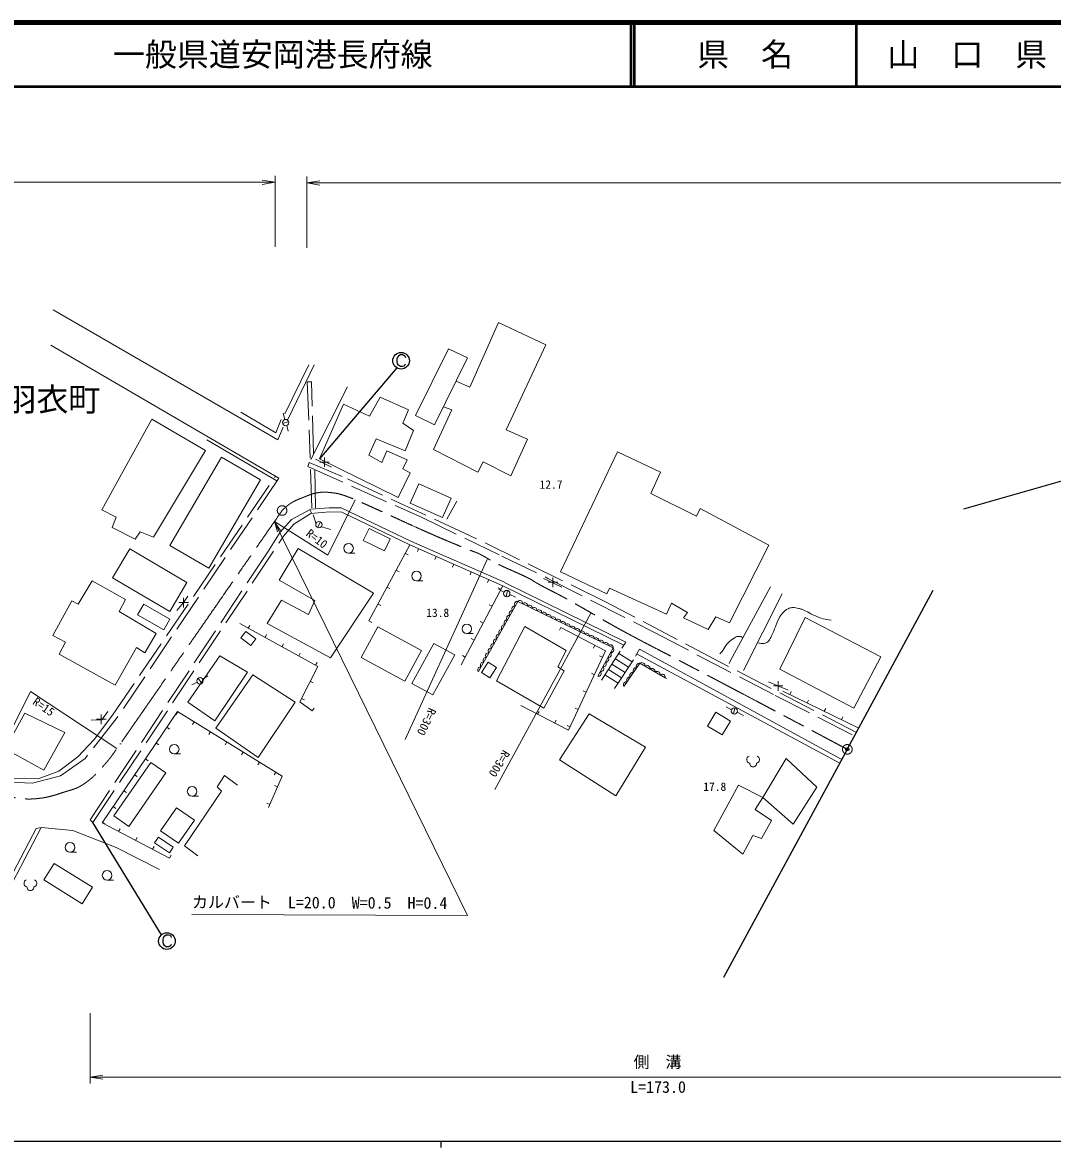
# Model space of a CAD drawing. Units: millimetres, scale not verified. Extents: x 40000 to 680000, y 20000 to 380000.
# Drawn here: x 202583 to 363711, y 204000 to 380000 of the extents above; entities that cross this region are included whole.
import ezdxf
from ezdxf.enums import TextEntityAlignment as Align

# ---------------------------------------------------------------- set-up
doc = ezdxf.new("R2010")
doc.units = ezdxf.units.MM
doc.header["$LTSCALE"] = 1000
doc.header["$PDMODE"] = 32
doc.header["$PDSIZE"] = 500
doc.linetypes.add('CHAIN', pattern=[18.5, 12, -1.5, 3.5, -1.5])
doc.linetypes.add('DASHED', pattern=[7.5, 6, -1.5])
for name, color, linetype, lineweight in [('M-BMK', 2, 'CHAIN', 13), ('M-BMK-OTRS', 5, 'Continuous', 25), ('M-STR-HTXT', 7, 'Continuous', 13), ('M-STR-STRC', 7, 'Continuous', 25), ('M-TTL', 2, 'Continuous', 140), ('M-TTL-BAND', 7, 'Continuous', 25), ('M-TTL-LINE', 7, 'Continuous', 50), ('M-WORK', 1, 'Continuous', 13)]:
    doc.layers.add(name, color=color, linetype=linetype, lineweight=lineweight)
for name, color, linetype in [('M-BMK-HTXT', 7, 'Continuous'), ('M-OTRS', 6, 'Continuous'), ('M-TTL-TXT', 7, 'Continuous')]:
    doc.layers.add(name, color=color, linetype=linetype)
doc.styles.add('ＭＳ ゴシック', font='')
doc.styles.get('ＭＳ ゴシック').set_extended_font_data('MS Gothic')

# ---------------------------------------------------------------- blocks, each defined once
blk = doc.blocks.new('plus')
at = {"color": 0, "linetype": 'Continuous', "lineweight": -2}
for p, q in [((-1.25, 0), (1.25, 0)), ((0, -1.25), (0, 1.25))]:
    blk.add_line(p, q, dxfattribs=at)
blk = doc.blocks.new('open_arrow')
at = {"color": 0, "linetype": 'Continuous', "lineweight": -2}
blk.add_lwpolyline([(7.5, 1.25), (0, 0), (7.5, -1.25)], dxfattribs=at)

msp = doc.modelspace()

# ---------------------------------------------------------------- linework, layer by layer
at = {"layer": 'M-BMK'}
for centre in [(243194, 303650), (331616, 266288)]:
    msp.add_circle(centre, 750, dxfattribs=at)
for points, knots in [([(243194, 303650), (243739, 304188), (243944, 304366), (244491, 304739), (245201, 305225), (245676, 305378), (246477, 305693), (247366, 306043), (247862, 306295), (248806, 306444), (249723, 306588), (250261, 306518), (251183, 306413), (252125, 306305), (252634, 306101), (253528, 305787), (253963, 305634), (254199, 305528), (254623, 305349), (254691, 305321), (254727, 305301), (254795, 305271), (261928, 302123), (265819, 300104), (273078, 297257), (273365, 297145), (273535, 297103), (273816, 296976), (274848, 296510), (275341, 296082), (276350, 295569), (278498, 294476), (279791, 294049), (281943, 292965), (282387, 292742), (282596, 292548), (283029, 292304), (284722, 291347), (285728, 290915), (287432, 289975), (291360, 287807), (293467, 286426), (297423, 284311), (300827, 282490), (302764, 281527), (306184, 279737), (316139, 274526), (319249, 272855), (331616, 266288)], [0, 0, 0, 0, 1, 1, 1, 2, 2, 2, 3, 3, 3, 4, 4, 4, 5, 5, 5, 6, 6, 6, 7, 7, 7, 8, 8, 8, 9, 9, 9, 10, 10, 10, 11, 11, 11, 12, 12, 12, 13, 13, 13, 14, 14, 14, 15, 15, 15, 16, 16, 16, 16]), ([(169575, 274031), (181133, 268125), (186580, 265341), (197479, 259772), (197479, 259772), (197479, 259772), (197479, 259772), (198892, 259382), (199650, 259011), (201096, 258775), (202572, 258534), (203432, 258437), (204919, 258587), (206522, 258749), (207399, 259046), (208930, 259549), (210196, 259964), (210992, 260071), (212096, 260815), (213660, 261869), (214368, 262707), (215614, 264122), (216591, 265232), (217001, 265966), (217890, 267148), (217890, 267148), (217890, 267148), (217890, 267148), (227773, 281406), (234645, 291318), (243194, 303650)], [0, 0, 0, 0, 1, 1, 1, 2, 2, 2, 3, 3, 3, 4, 4, 4, 5, 5, 5, 6, 6, 6, 7, 7, 7, 8, 8, 8, 9, 9, 9, 10, 10, 10, 10])]:
    msp.add_open_spline(points, degree=3, knots=knots, dxfattribs=at)
at = {"layer": 'M-BMK-OTRS'}
for p, q in [((387755, 314735), (349803, 303860)), ((331616, 266288), (345025, 291172)), ((331616, 266288), (312253, 230589))]:
    msp.add_line(p, q, dxfattribs=at)
at = {"layer": 'M-OTRS'}
msp.add_point((331616, 266288), dxfattribs=at)
at = {"layer": 'M-STR-HTXT'}
for p, q in [((242092, 344927), (242092, 356013)), ((247088, 344767), (247088, 355894)), ((133813, 355013), (242092, 355013)), ((247088, 354894), (557768, 354894)), ((254623, 305349), (250325, 296651)), ((250325, 296651), (241984, 301928)), ((262446, 267846), (275269, 295974)), ((276483, 259983), (291470, 287583)), ((203836, 275352), (197598, 262877)), ((217346, 266416), (203836, 275352)), ((213169, 225000), (213169, 214000)), ((213169, 215000), (389944, 215000))]:
    msp.add_line(p, q, dxfattribs=at)
msp.add_lwpolyline([(242041, 301774), (272204, 240271), (229089, 240430)], dxfattribs=at)
at = {"layer": 'M-STR-STRC'}
for p, q in [((261199, 327329), (261266, 327613)), ((261266, 327613), (261336, 327700)), ((261336, 327700), (261485, 327902)), ((261485, 327902), (261687, 328039)), ((261687, 328039), (262049, 328042)), ((262049, 328042), (262260, 327975)), ((262260, 327975), (262403, 327832)), ((262403, 327832), (262479, 327613)), ((261141, 325960), (249069, 311761)), ((261199, 326899), (261199, 327329)), ((261260, 326624), (261199, 326899)), ((261406, 326405), (261260, 326624)), ((261544, 326265), (261406, 326405)), ((261696, 326192), (261544, 326265)), ((262052, 326192), (261696, 326192)), ((262263, 326259), (262052, 326192)), ((262406, 326408), (262263, 326259)), ((262471, 326540), (262406, 326408)), ((224321, 237283), (213609, 254838)), ((224570, 236547), (224637, 236831)), ((224570, 236118), (224570, 236547)), ((224632, 235843), (224570, 236118)), ((224778, 235623), (224632, 235843)), ((224637, 236831), (224708, 236919)), ((224708, 236919), (224857, 237120)), ((224857, 237120), (225059, 237258)), ((225059, 237258), (225421, 237261)), ((225421, 237261), (225632, 237194)), ((225632, 237194), (225775, 237050)), ((225775, 237050), (225851, 236831)), ((224915, 235483), (224778, 235623)), ((225067, 235410), (224915, 235483)), ((225424, 235410), (225067, 235410)), ((225635, 235477), (225424, 235410)), ((225778, 235626), (225635, 235477)), ((225842, 235758), (225778, 235626))]:
    msp.add_line(p, q, dxfattribs=at)
for centre in [(261800, 327081), (261800, 327081), (225171, 236299), (225171, 236299)]:
    msp.add_circle(centre, 1300, dxfattribs=at)
at = {"layer": 'M-TTL'}
msp.add_line((680000, 380000), (40000, 380000), dxfattribs=at)
at = {"layer": 'M-TTL-BAND'}
for p, q in [((40000, 205000), (579000, 205000)), ((268000, 205000), (268000, 204000))]:
    msp.add_line(p, q, dxfattribs=at)
at = {"layer": 'M-TTL-LINE'}
for p, q in [((297750, 380000), (297750, 370000)), ((298250, 380000), (298250, 370000)), ((333000, 380000), (333000, 370000)), ((40000, 370000), (680000, 370000))]:
    msp.add_line(p, q, dxfattribs=at)
at = {"layer": 'M-WORK'}
for p, q in [((207389, 335071), (242535, 314701)), ((277038, 333081), (272552, 322948)), ((284426, 329598), (277038, 333081)), ((242682, 308739), (207020, 329530)), ((278252, 316299), (284426, 329598)), ((247390, 326469), (243644, 318764)), ((244066, 317867), (248235, 326469)), ((272552, 322948), (270409, 323913)), ((253433, 323012), (247698, 311613)), ((256879, 318410), (258515, 321365)), ((258515, 321365), (262948, 319413)), ((242219, 315809), (236730, 319028)), ((243621, 317892), (243357, 318892)), ((249069, 311761), (252802, 320283)), ((252802, 320283), (256879, 318410)), ((262948, 319413), (262103, 317302)), ((269755, 319413), (266853, 313186)), ((268429, 319891), (269755, 319413)), ((214968, 303759), (222814, 317938)), ((222814, 317938), (231222, 313047)), ((243063, 317867), (242219, 315809)), ((244230, 317562), (243280, 317251)), ((243917, 316934), (244155, 316060)), ((262103, 317302), (263739, 316194)), ((242535, 314701), (243380, 316706)), ((263739, 316194), (262420, 312974)), ((281576, 314821), (278252, 316299)), ((242380, 308292), (231400, 314689)), ((257934, 314874), (256773, 312288)), ((262420, 312974), (257934, 314874)), ((278991, 309069), (281576, 314821)), ((231222, 313047), (223095, 299467)), ((248409, 311663), (250932, 310422)), ((261365, 305692), (249069, 311761)), ((256773, 312288), (258798, 311158)), ((258798, 311158), (259570, 312974)), ((259570, 312974), (262737, 311602)), ((262737, 311602), (262103, 310177)), ((266853, 313186), (273819, 309650)), ((286748, 294082), (295667, 312816)), ((295667, 312816), (302369, 309650)), ((262103, 310177), (263212, 309544)), ((273819, 309650), (274663, 311286)), ((274663, 311286), (278991, 309069)), ((263212, 309544), (261365, 305692)), ((302369, 309650), (300891, 306325)), ((300891, 306325), (308015, 302789)), ((268958, 302279), (270529, 305094)), ((217255, 302598), (214968, 303759)), ((247550, 303809), (247836, 303203)), ((247698, 303889), (250574, 304059)), ((247706, 303191), (250598, 303458)), ((248522, 301583), (248048, 302983)), ((250574, 304059), (252427, 304096)), ((250598, 303458), (252551, 303371)), ((252427, 304096), (263444, 298819)), ((252551, 303371), (263185, 298277)), ((308015, 302789), (308596, 303950)), ((308596, 303950), (319361, 298251)), ((216622, 301015), (217255, 302598)), ((220211, 299186), (216622, 301015)), ((249194, 301880), (248728, 300995)), ((249339, 301119), (250805, 300685)), ((220985, 300312), (220211, 299186)), ((223095, 299467), (220985, 300312)), ((242742, 292755), (245696, 297692)), ((245696, 297692), (257468, 290706)), ((263185, 298277), (277727, 291879)), ((263426, 298827), (277969, 292428)), ((264554, 297675), (264352, 297217)), ((319361, 298251), (313187, 286061)), ((253591, 296988), (254591, 296988)), ((262472, 296952), (262912, 296716)), ((267300, 296467), (267098, 296009)), ((261050, 294311), (261491, 294074)), ((270046, 295259), (269844, 294801)), ((272791, 294050), (272590, 293593)), ((293978, 290599), (286748, 294082)), ((211295, 289004), (213476, 292639)), ((213476, 292639), (218718, 289719)), ((248334, 289576), (242742, 292755)), ((264216, 292661), (265216, 292661)), ((275537, 292842), (275336, 292385)), ((277992, 292417), (296964, 283034)), ((284069, 293029), (286946, 291637)), ((257468, 290706), (250766, 280594)), ((259629, 291669), (260069, 291432)), ((277443, 291342), (277001, 291575)), ((277885, 290865), (277039, 291331)), ((277727, 291879), (296655, 282570)), ((278221, 290167), (278444, 291142)), ((278816, 290500), (279724, 290086)), ((294400, 291496), (293978, 290599)), ((303319, 287433), (294400, 291496)), ((313312, 280093), (319574, 291738)), ((321439, 290612), (315387, 278650)), ((207319, 284125), (210310, 289543)), ((210310, 289543), (211295, 289004)), ((218718, 289719), (217698, 287854)), ((226745, 288007), (227777, 289243)), ((227777, 289243), (228434, 290275)), ((240846, 285957), (243086, 289633)), ((243086, 289633), (247338, 287393)), ((247338, 287393), (248334, 289576)), ((258208, 289027), (258648, 288790)), ((276041, 288690), (275599, 288923)), ((304110, 289174), (303319, 287433)), ((306590, 287696), (304110, 289174)), ((217698, 287854), (223503, 284407)), ((306010, 286852), (306590, 287696)), ((311023, 287010), (309862, 285058)), ((313187, 286061), (311023, 287010)), ((237909, 285240), (238150, 285678)), ((250766, 280594), (240846, 285957)), ((256786, 286385), (257226, 286148)), ((274638, 286037), (274196, 286271)), ((276754, 276987), (281163, 285490)), ((281163, 285490), (287627, 281741)), ((286808, 285360), (286576, 284918)), ((309862, 285058), (306010, 286852)), ((209325, 283035), (207319, 284125)), ((223503, 284407), (221709, 281381)), ((240536, 283792), (240778, 284230)), ((272097, 284393), (273097, 284393)), ((273236, 283385), (272794, 283619)), ((289465, 283967), (289232, 283524)), ((208340, 281170), (209325, 283035)), ((220442, 282225), (217065, 276315)), ((221709, 281381), (220442, 282225)), ((243164, 282344), (243405, 282782)), ((287627, 281741), (286334, 279199)), ((292121, 282573), (291889, 282130)), ((293149, 277107), (296079, 281626)), ((296351, 282115), (296964, 283034)), ((298488, 280855), (299084, 281945)), ((299084, 281945), (330759, 264709)), ((217065, 276315), (208340, 281170)), ((245791, 280895), (246032, 281333)), ((248418, 279447), (248660, 279885)), ((271834, 280733), (271392, 280967)), ((293314, 280686), (292861, 280899)), ((295217, 275785), (298147, 280305)), ((295325, 280463), (297393, 279142)), ((295869, 281302), (297937, 279981)), ((330441, 264123), (298659, 281206)), ((313136, 279706), (313312, 280093)), ((287325, 278552), (284137, 272736)), ((286334, 279199), (287325, 278552)), ((292041, 277970), (291588, 278182)), ((294237, 278785), (296305, 277463)), ((294781, 279624), (296849, 278303)), ((229888, 276808), (229064, 276389)), ((230631, 276590), (230058, 277409)), ((230769, 277284), (231577, 277785)), ((247594, 276931), (248041, 276706)), ((284137, 272736), (276754, 276987)), ((293693, 277946), (295761, 276624)), ((319268, 276867), (322364, 275522)), ((290768, 275254), (290315, 275466)), ((333403, 269605), (321504, 275413)), ((322619, 274868), (322838, 275318)), ((246244, 274252), (246691, 274027)), ((313482, 272493), (312636, 272958)), ((325315, 273553), (325534, 274002)), ((215009, 270892), (215947, 272205)), ((226881, 272160), (226619, 271734)), ((247904, 272318), (248194, 272726)), ((283170, 271786), (283401, 272230)), ((289494, 272537), (289042, 272749)), ((313818, 271795), (314041, 272769)), ((314385, 272084), (315361, 271594)), ((328011, 272237), (328230, 272686)), ((330707, 270921), (330927, 271371)), ((213305, 270845), (215009, 270892)), ((225181, 269752), (225595, 269472)), ((229436, 270587), (229173, 270161)), ((285832, 270402), (286062, 270845)), ((288221, 269821), (287768, 270033)), ((333403, 269605), (333623, 270055)), ((231990, 269014), (231728, 268588)), ((223497, 267270), (223911, 266989)), ((234545, 267441), (234282, 267015)), ((237099, 265868), (236837, 265442)), ((221813, 264787), (222227, 264506)), ((226317, 265562), (227317, 265562)), ((239654, 264295), (239391, 263869)), ((318386, 258732), (322070, 264840)), ((322070, 264840), (326820, 260380)), ((220129, 262304), (220543, 262023)), ((242208, 262722), (241946, 262296)), ((233038, 260426), (234159, 262193)), ((234159, 262193), (236227, 260685)), ((242473, 260434), (242016, 260634)), ((314605, 260671), (310727, 253594)), ((318386, 258732), (314605, 260671)), ((218445, 259821), (218859, 259540)), ((227911, 251205), (233728, 259737)), ((229114, 258965), (230114, 258965)), ((233728, 259737), (233038, 260426)), ((317222, 256890), (318386, 258732)), ((323136, 254563), (318386, 258732)), ((326820, 260380), (323136, 254563)), ((216761, 257338), (217175, 257058)), ((241268, 257686), (240811, 257887)), ((213609, 254838), (213169, 255261)), ((319743, 255145), (317222, 256890)), ((198487, 242044), (204736, 253881)), ((199018, 241764), (205524, 254087)), ((204736, 253881), (205524, 254087)), ((205524, 254087), (210436, 253613)), ((210436, 253613), (217244, 250942)), ((215077, 254855), (215491, 254575)), ((217607, 253434), (217839, 253877)), ((310727, 253594), (315283, 249909)), ((318192, 252333), (319743, 255145)), ((220266, 252044), (220498, 252488)), ((315283, 249909), (316835, 252818)), ((316835, 252818), (318192, 252333)), ((210010, 250205), (211010, 250205)), ((217244, 250942), (224009, 247495)), ((222925, 250655), (223157, 251098)), ((230022, 249611), (227911, 251205)), ((225584, 249266), (225815, 249709)), ((215815, 245825), (216815, 245825))]:
    msp.add_line(p, q, dxfattribs=at)
at = {"layer": 'M-WORK', "linetype": 'DASHED'}
for p, q in [((247827, 304093), (247630, 310349)), ((248311, 310045), (248430, 304093))]:
    msp.add_line(p, q, dxfattribs=at)
at = {"layer": 'M-WORK'}
for points in [[(269228, 328968), (264082, 318519), (267037, 317064), (272182, 327513)], [(233703, 312010), (225629, 298157), (231718, 294608), (239793, 308461)], [(264575, 307841), (269641, 305589), (268295, 302560), (263228, 304812)], [(256798, 300844), (260122, 299208), (259195, 297323), (255870, 298959)], [(219367, 297682), (228303, 292405), (225607, 287841), (216671, 293118)], [(221548, 288993), (225629, 286671), (224673, 284990), (220592, 287312)], [(321074, 278829), (332614, 272743), (336852, 280778), (325031, 286938)], [(258170, 285435), (264977, 281741), (262376, 276947), (255568, 280641)], [(236744, 283711), (238292, 282550), (239065, 283580), (237517, 284741)], [(266930, 282849), (270202, 281055), (266767, 274792), (263496, 276587)], [(228459, 273649), (233472, 280932), (237775, 278360), (232652, 270762)], [(275423, 279913), (276721, 279069), (275695, 277493), (274398, 278337)], [(232839, 269585), (238591, 277924), (245258, 273681), (239463, 265016)], [(202946, 271929), (199885, 266371), (205908, 263054), (209220, 268905)], [(291205, 271846), (286614, 264642), (295418, 259037), (300056, 266633)], [(311051, 272095), (309738, 269937), (312035, 268539), (313348, 270697)], [(216854, 255882), (222647, 264255), (225017, 262615), (219224, 254242)], [(224195, 253536), (226986, 251613), (229469, 255215), (226678, 257139)], [(223843, 252574), (226165, 251003), (225558, 250106), (223236, 251677)], [(207537, 248439), (213518, 244710), (211911, 242134), (205930, 245863)]]:
    msp.add_lwpolyline(points, close=True, dxfattribs=at)
at = {"layer": 'M-WORK', "linetype": 'DASHED'}
for points in [[(248124, 312459), (247801, 323791), (247134, 323770), (247605, 311828)], [(333035, 268922), (311630, 279995), (293810, 289371), (272490, 299767), (252577, 308991), (247418, 311172), (247206, 310539), (265008, 302587), (277580, 296513), (284780, 293042), (301433, 284551), (320337, 274724), (332733, 268362)], [(134151, 292463), (143314, 289016), (166851, 277863), (186904, 268224), (198444, 262454), (201012, 261750), (205023, 261680), (208260, 262876), (211250, 265128), (213783, 267837), (216668, 271636), (242181, 309052)], [(242682, 308739), (217403, 271261), (212390, 264876), (208537, 262132), (204157, 261024), (200569, 261129), (198194, 261710), (195608, 263029), (171426, 274920), (151953, 284314), (143275, 288176), (138694, 290068)], [(247698, 303889), (244647, 302235), (242895, 300282), (241057, 297352), (213169, 255261)], [(213609, 254838), (243405, 299621), (245021, 301517), (247706, 303191)]]:
    msp.add_lwpolyline(points, dxfattribs=at)
at = {"layer": 'M-WORK'}
for points in [[(256786, 286385), (263185, 298277), (277727, 291879), (271199, 279534)], [(292600, 277719), (294974, 282162), (280075, 289439), (273909, 278447)], [(247904, 272318), (245965, 273697), (248766, 279256), (236572, 285977)], [(286808, 285360), (293788, 281698), (287971, 269288), (280517, 273166)], [(303386, 277351), (303137, 277485), (299173, 279764), (296664, 276125)], [(225584, 249266), (215027, 254781), (226834, 272189), (243207, 262106), (241053, 257194)]]:
    msp.add_lwpolyline(points, dxfattribs=at)
for centre, radius in [((243755, 317407), 500), ((248954, 301441), 500), ((253591, 297738), 750), ((264216, 293411), 750), ((278340, 290653), 500), ((272096, 285143), 750), ((230351, 277004), 500), ((313937, 272280), 500), ((226316, 266312), 750), ((229113, 259715), 750), ((210010, 250955), 750), ((215815, 246575), 750)]:
    msp.add_circle(centre, radius, dxfattribs=at)
for centre, radius, start, end in [((279585, 288270), 444, 79.64972, 221.76756), ((279996, 289003), 444, 79.64972, 221.76756), ((280388, 289135), 436, 352.18044, 135.75485), ((281133, 288771), 436, 352.18044, 135.75485), ((281878, 288407), 436, 352.18044, 135.75485), ((278762, 286804), 444, 79.64972, 221.76756), ((279173, 287537), 444, 79.64972, 221.76756), ((282623, 288043), 436, 352.18044, 135.75485), ((283368, 287680), 436, 352.18044, 135.75485), ((284113, 287316), 436, 352.18044, 135.75485), ((284858, 286952), 436, 352.18044, 135.75485), ((285603, 286588), 436, 352.18044, 135.75485), ((277940, 285338), 444, 79.64972, 221.76756), ((278351, 286071), 444, 79.64972, 221.76756), ((286348, 286224), 436, 352.18044, 135.75485), ((287093, 285860), 436, 352.18044, 135.75485), ((287838, 285496), 436, 352.18044, 135.75485), ((288583, 285133), 436, 352.18044, 135.75485), ((289327, 284769), 436, 352.18044, 135.75485), ((276707, 283140), 444, 79.64972, 221.76756), ((277118, 283873), 444, 79.64972, 221.76756), ((277529, 284606), 444, 79.64972, 221.76756), ((290072, 284405), 436, 352.18044, 135.75485), ((290817, 284041), 436, 352.18044, 135.75485), ((291562, 283677), 436, 352.18044, 135.75485), ((292307, 283313), 436, 352.18044, 135.75485), ((293052, 282949), 436, 352.18044, 135.75485), ((275885, 281674), 444, 79.64972, 221.76756), ((276296, 282407), 444, 79.64972, 221.76756), ((293797, 282586), 436, 352.18044, 135.75485), ((294542, 282222), 436, 352.18044, 135.75485), ((294650, 281860), 444, 260.77602, 42.97651), ((274651, 279476), 444, 79.64972, 221.76756), ((275063, 280209), 444, 79.64972, 221.76756), ((275474, 280941), 444, 79.64972, 221.76756), ((293462, 279638), 444, 260.77602, 42.97651), ((293858, 280379), 444, 260.77602, 42.97651), ((294254, 281119), 444, 260.77602, 42.97651), ((299471, 279364), 498, 353.56882, 126.64377), ((274240, 278743), 444, 79.64972, 221.76756), ((292671, 278157), 444, 260.77602, 42.97651), ((293067, 278898), 444, 260.77602, 42.97651), ((298063, 277845), 476, 77.07784, 213.75168), ((298565, 278573), 476, 77.07784, 213.75168), ((299067, 279300), 476, 77.07784, 213.75168), ((300264, 278908), 498, 353.56882, 126.64377), ((301056, 278452), 498, 353.56882, 126.64377), ((301849, 277996), 498, 353.56882, 126.64377), ((297060, 276389), 476, 77.07784, 213.75168), ((297562, 277117), 476, 77.07784, 213.75168), ((302642, 277541), 498, 353.56882, 126.64377), ((316473, 264694), 599, 113.44836, 257.2818), ((316875, 264078), 534, 176.52859, 3.47141), ((317277, 264694), 599, 282.7182, 66.55164), ((203418, 245340), 599, 113.44836, 257.2818), ((203819, 244723), 534, 176.52859, 3.47141), ((204221, 245340), 599, 282.7182, 66.55164)]:
    msp.add_arc(centre, radius, start, end, dxfattribs=at)
for points, knots in [([(317567, 282960), (317992, 282859), (318200, 282779), (318589, 282872), (318829, 282930), (318982, 282957), (319173, 283112), (319428, 283319), (319480, 283525), (319642, 283811), (319921, 284302), (320034, 284601), (320247, 285124), (320441, 285603), (320485, 285897), (320705, 286364), (320959, 286902), (321100, 287225), (321508, 287657), (321794, 287959), (321988, 288113), (322363, 288293), (322609, 288411), (322769, 288436), (323040, 288470), (323427, 288518), (323647, 288416), (324031, 288345), (324212, 288311), (324306, 288263), (324479, 288199), (325439, 287844), (325891, 287444), (326845, 287073), (327227, 286925), (327441, 286840), (327836, 286729), (328311, 286596), (328493, 286575), (329076, 286490)], [0, 0, 0, 0, 1, 1, 1, 2, 2, 2, 3, 3, 3, 4, 4, 4, 5, 5, 5, 6, 6, 6, 7, 7, 7, 8, 8, 8, 9, 9, 9, 10, 10, 10, 11, 11, 11, 12, 12, 12, 13, 13, 13, 13]), ([(311673, 281238), (311891, 281456), (311954, 281531), (312119, 281731), (312430, 282110), (312477, 282416), (312799, 282786), (313119, 283154), (313347, 283325), (313760, 283584), (314052, 283767), (314214, 283940), (314558, 283959), (314853, 283975), (315017, 283909), (315292, 283776)], [0, 0, 0, 0, 1, 1, 1, 2, 2, 2, 3, 3, 3, 4, 4, 4, 5, 5, 5, 5])]:
    msp.add_open_spline(points, degree=3, knots=knots, dxfattribs=at)

# ---------------------------------------------------------------- block references
at = {"layer": 'M-STR-HTXT'}
for p, xscale, yscale, rotation in [((242092, 355013), 267, 267, 180), ((242041, 301774), 200, 200, 296.1)]:
    msp.add_blockref('open_arrow', p, dxfattribs=dict(at, xscale=xscale, yscale=yscale, rotation=rotation))
at = {"layer": 'M-STR-HTXT', "xscale": 267, "yscale": 267}
for p in [(247088, 354894), (213169, 215000)]:
    msp.add_blockref('open_arrow', p, dxfattribs=at)
at = {"layer": 'M-WORK', "xscale": 600, "yscale": 600}
for p in [(249827, 311215), (285558, 292419), (227777, 289243), (320795, 276204), (214896, 271001)]:
    msp.add_blockref('plus', p, dxfattribs=at)

# ---------------------------------------------------------------- texts
at = {"layer": 'M-BMK-HTXT', "style": 'ＭＳ ゴシック'}
msp.add_text('長府羽衣町', height=3666, dxfattribs=at).set_placement((189759, 318085), align=Align.BOTTOM_LEFT)
at = {"layer": 'M-STR-HTXT', "style": 'ＭＳ ゴシック'}
for s, height, rotation, p in [('R=10', 1320, 322.306, (246575, 299509)), ('R=15', 1320, 325.008, (203823, 273118)), ('R=300', 1320, 244.537, (265819, 273094)), ('R=300', 1320, 238.782, (277438, 266522)), ('カルバート\u3000L=20.0\u3000W=0.5\u3000H=0.4', 1833, 359.79, (229091, 240930))]:
    msp.add_text(s, height=height, rotation=rotation, dxfattribs=at).set_placement(p, align=Align.BOTTOM_LEFT)
msp.add_text('側\u3000溝', height=1833, dxfattribs=at).set_placement((298169, 215916), align=Align.BOTTOM_LEFT)
msp.add_text('L=173.0', height=1833, dxfattribs=at).set_placement((302000, 212000), align=Align.BOTTOM_CENTER)
at = {"layer": 'M-TTL-TXT', "style": 'ＭＳ ゴシック'}
msp.add_text('一般県道安岡港長府線', height=3666, dxfattribs=at).set_placement((216734, 375000), align=Align.MIDDLE_LEFT)
for s, p in [('県\u3000名', (315625, 375000)), ('山\u3000口\u3000県', (350375, 375000))]:
    msp.add_text(s, height=3666, dxfattribs=at).set_placement(p, align=Align.MIDDLE_CENTER)
at = {"layer": 'M-WORK', "style": 'ＭＳ ゴシック'}
for s, p in [('12.7', (283470, 306664)), ('13.8', (265739, 286599)), ('17.8', (309082, 259395))]:
    msp.add_text(s, height=1320, dxfattribs=at).set_placement(p, align=Align.BOTTOM_LEFT)

doc.saveas('drawing.dxf')
